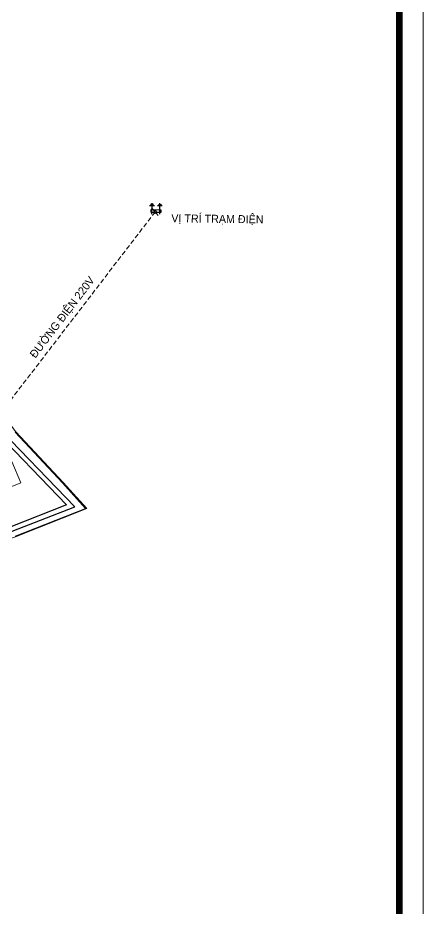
# Model space of a CAD drawing. Header units: inches. Extents: x 496359 to 501064, y 2374078 to 2377203.
# Drawn here: x 499330.9 to 499460, y 2376364.9 to 2376648.5 of the extents above; entities that cross this region are included whole.
import ezdxf

# ---------------------------------------------------------------- set-up
doc = ezdxf.new("R2010")
doc.units = ezdxf.units.IN
doc.header["$MEASUREMENT"] = 0
doc.linetypes.add('DASHED', pattern=[0.75, 0.5, -0.25])
for name, color, linetype in [('cd', 7, 'Continuous'), ('chu', 6, 'Continuous'), ('MANH', 147, 'Continuous')]:
    doc.layers.add(name, color=color, linetype=linetype)
for name, color, linetype, lineweight in [('khung ten QH', 7, 'Continuous', 20), ('Khungbo', 32, 'Continuous', 25), ('LC Net dam 1', 30, 'Continuous', 30), ('LC Net manh', 239, 'Continuous', 5)]:
    doc.layers.add(name, color=color, linetype=linetype, lineweight=lineweight)
doc.styles.add('style1', font='')
doc.styles.get('style1').set_extended_font_data('.VnAvantH')

# ---------------------------------------------------------------- blocks, each defined once
blk = doc.blocks.new('bienap')
blk.add_lwpolyline([(-1.54, 0.93), (1.54, 0.93), (1.54, 0), (-1.54, 0)], close=True)
at = {"layer": 'cd', "extrusion": (-0.000518657, 0.000768986, 1)}
for p, q in [((-1.25, -0.51, -0.01), (-1.25, 2.99, -0.01)), ((1.25, -0.51, -0.01), (1.25, 2.99, -0.01)), ((-2.05, 2.27, -0.01), (-0.49, 2.27, -0.01)), ((-1.71, 2.63, -0.01), (-0.76, 2.63, -0.01)), ((0.45, 2.27, -0.01), (2.01, 2.27, -0.01)), ((0.79, 2.63, -0.01), (1.74, 2.63, -0.01))]:
    blk.add_line(p, q, dxfattribs=at)
blk = doc.blocks.new('Nền HT mới')
at = {"layer": 'chu', "color": 6, "lineweight": 0, "elevation": -28.38}
blk.add_lwpolyline([(988.37, 307.02), (990.31, 304.72)], dxfattribs=at)
at = {"layer": 'chu', "color": 6, "lineweight": 0}
blk.add_circle((989.34, 305.87, -5.55), 0.457, dxfattribs=at)
at = {"layer": 'MANH', "color": 1, "linetype": 'DASHED', "lineweight": 0, "ltscale": 3, "elevation": -28.38}
blk.add_lwpolyline([(338.8, 83.45), (320.94, 78.75), (340.42, 30.66), (364.41, 31.76), (393.69, 33.78), (433.64, 49.39), (462.8, 58.64), (490.97, 67.81), (516.49, 76.2), (548.21, 86.54), (576.26, 95.7), (610.19, 94.18), (634.86, 101.12), (676.11, 115.48), (714.18, 128.71), (753.35, 142.39), (783.93, 137.98), (839.41, 172.28), (890.57, 190.2), (916.29, 216.65), (939.12, 240.49), (989.34, 305.87)], dxfattribs=at)
at = {"layer": 'MANH', "color": 4, "lineweight": 0, "elevation": -28.38}
for points in [[(944.79, 202.6), (967.22, 211.47), (959.89, 219.62), (944.81, 235.71)], [(846.31, 302.75), (851.18, 288.03), (854.71, 277.58), (863.84, 279.87), (878.01, 277.41), (887.02, 275.08), (904.86, 269.73), (934.71, 249.33), (944.97, 235.84), (960.04, 219.76), (967.56, 211.39), (944.86, 202.41), (930.43, 197.73), (920.81, 192.17), (895.27, 181.97), (863.57, 176), (834.85, 162.67)]]:
    blk.add_lwpolyline(points, dxfattribs=at)
at = {"layer": 'MANH', "color": 2, "lineweight": 0, "elevation": -28.38}
for points in [[(946.56, 219.65), (943.65, 226.42)], [(939.83, 216.95), (946.56, 219.65)]]:
    blk.add_lwpolyline(points, dxfattribs=at)
at = {"layer": 'cd', "lineweight": 0, "rotation": 359.2672157837458}
blk.add_blockref('bienap', (989.6, 305.68, -5.55), dxfattribs=at)
at = {"layer": 'chu', "color": 6, "lineweight": 0, "style": 'style1'}
for s, rotation, p in [('vÞ trÝ tr¹m ®iÖn', 359.2672, (994.49, 302.6, -28.38)), ('§¦êNG §IÖN 220V', 52.6736, (951.2, 259.11, -28.38))]:
    blk.add_text(s, height=2.55, rotation=rotation, dxfattribs=at).set_placement(p)

msp = doc.modelspace()

# ---------------------------------------------------------------- linework, layer by layer
at = {"layer": 'khung ten QH'}
msp.add_lwpolyline([(498017.11, 2377095.58), (498017.11, 2376074.98), (499460.03, 2376074.98), (499460.03, 2377095.58)], close=True, dxfattribs=at)
at = {"layer": 'Khungbo', "color": 0, "lineweight": 50, "const_width": 2.07}
msp.add_lwpolyline([(498024.7, 2377088), (498024.7, 2376082.57), (499452.45, 2376082.57), (499452.45, 2377088)], close=True, dxfattribs=at)
at = {"layer": 'LC Net dam 1'}
for points in [[(499321.55, 2376519.05), (499346.42, 2376493.36), (499328.66, 2376486.38)], [(499329.16, 2376484.97), (499349.07, 2376492.78), (499322.78, 2376519.94)]]:
    msp.add_lwpolyline(points, dxfattribs=at)

# ---------------------------------------------------------------- block references
at = {"layer": 'LC Net manh'}
msp.add_blockref('Nền HT mới', (498385.3, 2376280.77, 2.92), dxfattribs=at)

doc.saveas('drawing.dxf')
